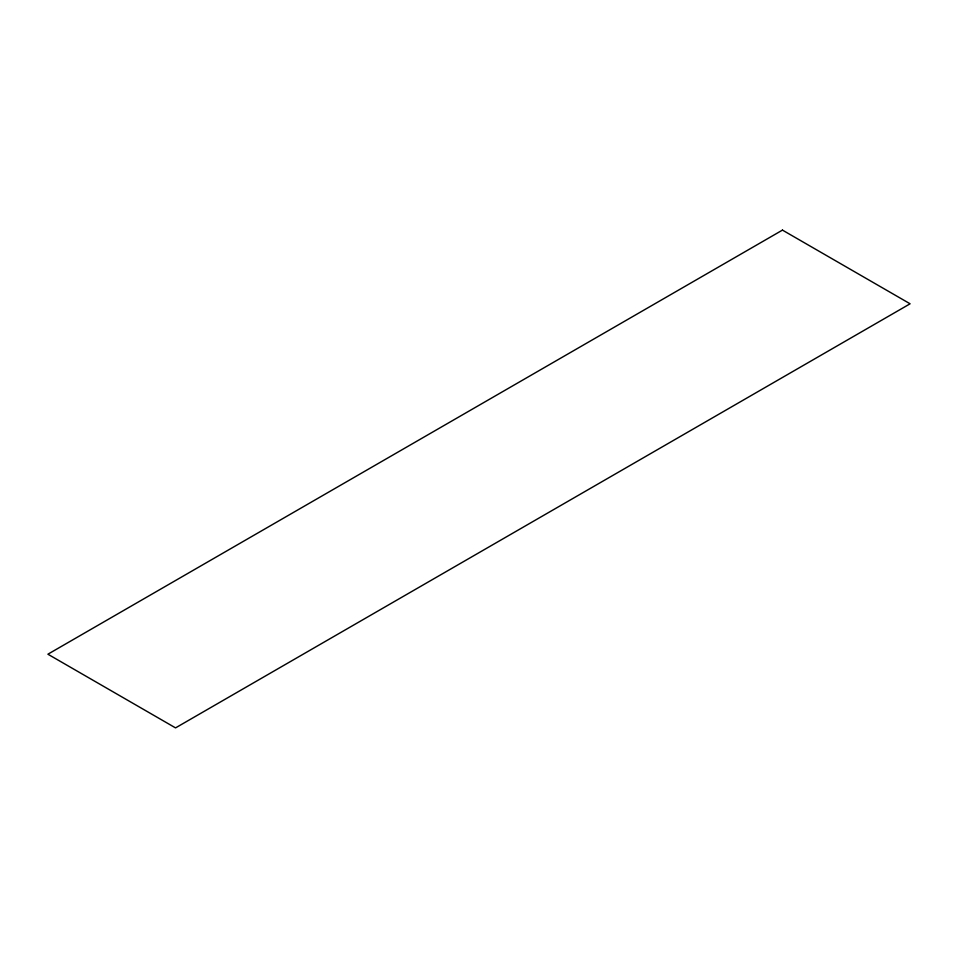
<?xml version="1.0" encoding="UTF-8"?>
<svg xmlns="http://www.w3.org/2000/svg" width="958" height="958" viewBox="0 0 958 958"><rect width="100%" height="100%" fill="white"/><g stroke="black" fill="none" stroke-linecap="round" stroke-linejoin="round"><path stroke-width="1.44" d="M782.458 230.112L47.9 654.206L175.542 727.888L910.1 303.794L782.458 230.112"/></g></svg>
